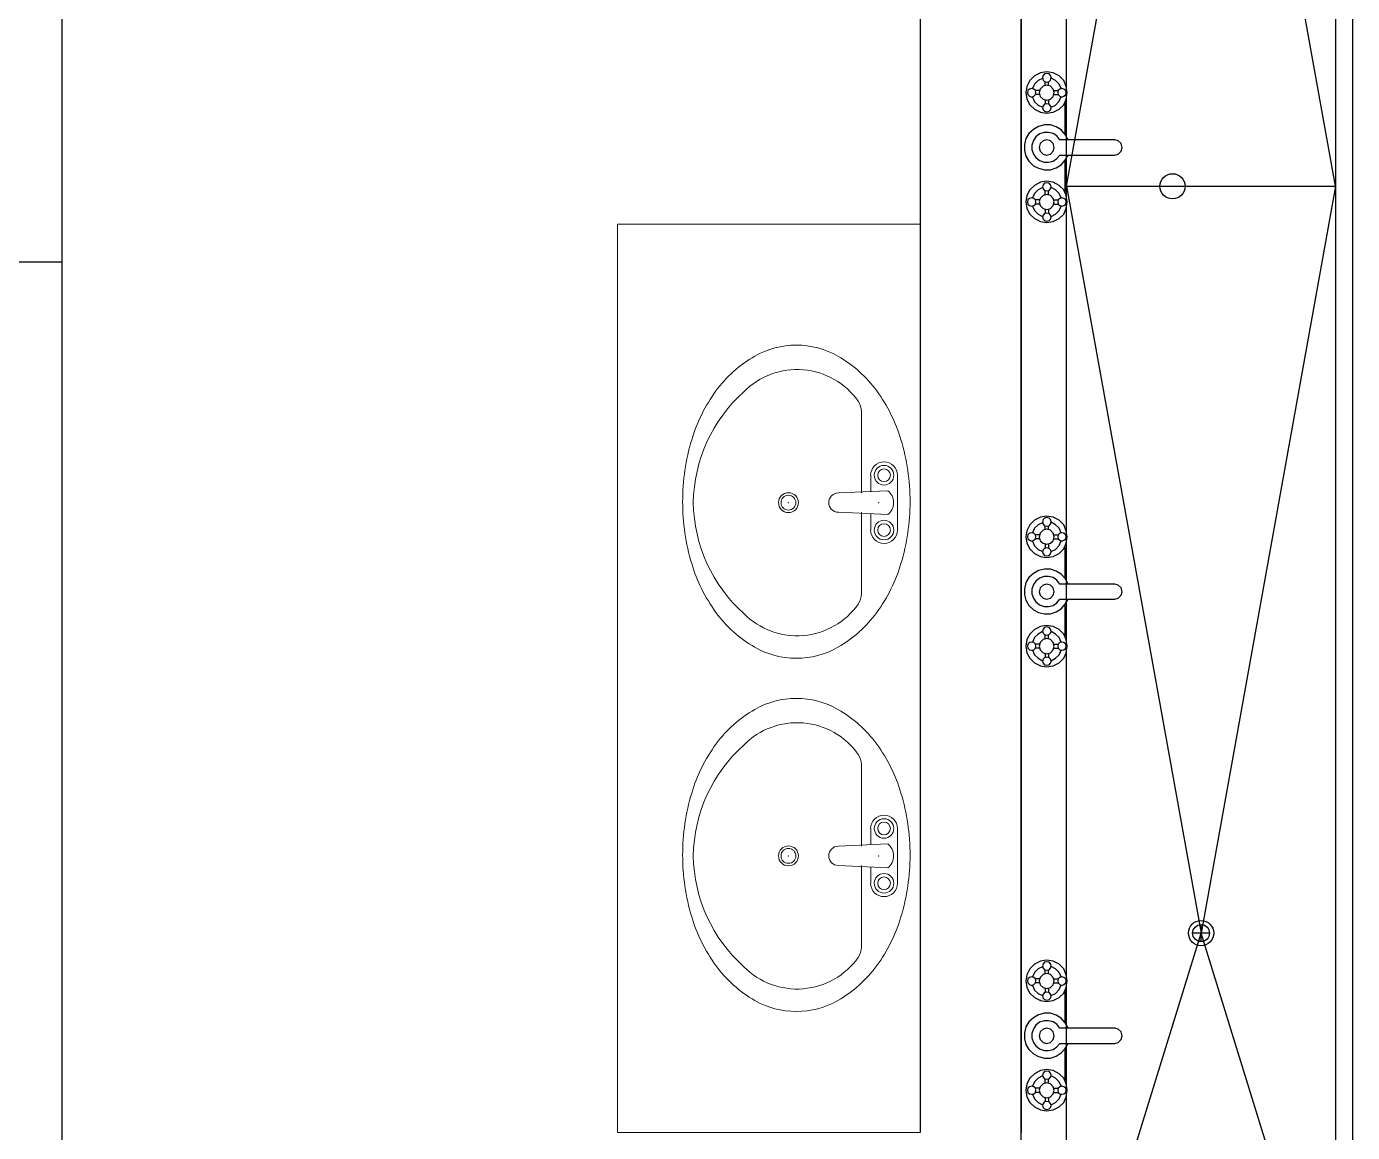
# Model space of a CAD drawing. Extents: x 2350667 to 3185789, y 309667 to 706270.
# Drawn here: x 2378374 to 2381001, y 479706 to 481897 of the extents above; entities that cross this region are included whole.
import ezdxf

# ---------------------------------------------------------------- set-up
doc = ezdxf.new("R2010")
doc.units = 0
doc.header["$LTSCALE"] = 1000
for name, color, linetype in [('0-底图', 7, 'Continuous'), ('WALL', 2, 'Continuous'), ('WINDOW', 4, 'Continuous'), ('洁具', 213, 'Continuous')]:
    doc.layers.add(name, color=color, linetype=linetype)
doc.layers.add('LVTRY', color=8, linetype='Continuous', lineweight=9)

# ---------------------------------------------------------------- blocks, each defined once
blk = doc.blocks.new('$lvtry$00000196')
at = {"color": 0}
for points in [[(219.4, -384.7, 0.106486), (288.5, -307.6, 0.130324), (310.3, -225.4, 0.130324), (288.5, -143.1, 0.106486), (219.4, -66, 0.084172), (122.7, -18.1, 0.073176), (0, 0, 0.073176), (-122.7, -18.1, 0.084172), (-219.4, -66, 0.106486), (-288.5, -143.1, 0.130324), (-310.3, -225.4, 0.130324), (-288.5, -307.6, 0.106486), (-219.4, -384.7, 0.084172), (-122.7, -432.7, 0.073176), (0, -450.7, 0.073176), (122.7, -432.7, 0.084172)], [(-21.8, -44.3), (-17.3, -142, 1), (21, -142), (25.6, -44.3, 0.493794)]]:
    blk.add_lwpolyline(points, format="xyb", close=True, dxfattribs=at)
for points in [[(-52.4, -25.1), (56.2, -25.1)], [(-52.4, -78), (-20.3, -78)], [(24, -78), (56.2, -78)]]:
    blk.add_lwpolyline(points, dxfattribs=at)
for points in [[(-217.8, -329.4, -0.467303), (-199.2, -102.7, -0.154885), (-179, -96.3), (-17.3, -96.3, -0.154885)], [(21, -96.3), (182.8, -96.3, -0.154885), (203, -102.7, -0.467303), (221.6, -329.4, -0.210278), (1.9, -429.5, -0.210278), (-217.8, -329.4, -0.467303)]]:
    blk.add_lwpolyline(points, format="xyb", dxfattribs=at)
for centre, radius in [((-52.4, -51.6), 19.4), ((-52.4, -51.6), 12.6), ((56.2, -51.6), 19.4), ((56.2, -51.6), 12.6), ((1.9, -241), 19.7), ((1.9, -241), 14.7)]:
    blk.add_circle(centre, radius, dxfattribs=at)
for centre, start, end in [((-52.4, -51.6), 90, 270), ((56.2, -51.6), 270, 90)]:
    blk.add_arc(centre, 26.5, start, end, dxfattribs=at)
for p in [(1.9, -62.4), (1.9, -241)]:
    blk.add_point(p, dxfattribs=at)
blk = doc.blocks.new('cghch')
blk.add_circle((2152394.1, 5023), 25)
at = {"layer": 'LVTRY'}
blk.add_lwpolyline([(2151894.1, 3148), (2151894.1, 4948), (2151294.1, 4948), (2151294.1, 3148)], close=True, dxfattribs=at)
at = {"layer": 'WALL'}
for p, q in [((2152094.1, 7398), (2152094.1, 3148)), ((2151894.1, 7298), (2151894.1, 3148)), ((2150194.1, 4872.5), (2149994.1, 4872.5)), ((2150194.1, 2648), (2150194.1, 4872.5))]:
    blk.add_line(p, q, dxfattribs=at)
at = {"layer": 'WINDOW'}
blk.add_line((2150194.1, 4872.5), (2150194.1, 5672.5), dxfattribs=at)
at = {"layer": '洁具', "color": 7}
for p, q in [((2152184.1, 2681.3), (2152184.1, 7200.1)), ((2152717.4, 7200.1), (2152717.4, 2681.3)), ((2152111.6, 5232.6), (2152105.6, 5220.6)), ((2152120.6, 5241.6), (2152111.6, 5232.6)), ((2152132.6, 5247.6), (2152120.6, 5241.6)), ((2152127.6, 5232.6), (2152120.6, 5225.6)), ((2152136.6, 5236.6), (2152127.6, 5232.6)), ((2152144.6, 5249.6), (2152132.6, 5247.6)), ((2152137.6, 5242.6), (2152136.6, 5238.6)), ((2152136.6, 5238.6), (2152137.6, 5233.6)), ((2152140.6, 5245.6), (2152137.6, 5242.6)), ((2152137.6, 5233.6), (2152140.6, 5230.6)), ((2152144.6, 5246.6), (2152140.6, 5245.6)), ((2152140.6, 5230.6), (2152144.6, 5229.6)), ((2152141.6, 5222.6), (2152141.6, 5230.6)), ((2152157.6, 5247.6), (2152144.6, 5249.6)), ((2152149.6, 5245.6), (2152144.6, 5246.6)), ((2152144.6, 5229.6), (2152149.6, 5230.6)), ((2152148.6, 5222.6), (2152148.6, 5230.6)), ((2152152.6, 5242.6), (2152149.6, 5245.6)), ((2152149.6, 5230.6), (2152152.6, 5233.6)), ((2152153.6, 5238.6), (2152152.6, 5242.6)), ((2152152.6, 5233.6), (2152153.6, 5238.6)), ((2152162.6, 5232.6), (2152153.6, 5237.6)), ((2152169.6, 5241.6), (2152157.6, 5247.6)), ((2152169.6, 5225.6), (2152162.6, 5232.6)), ((2152178.6, 5232.6), (2152169.6, 5241.6)), ((2152183.6, 5220.6), (2152178.6, 5232.6)), ((2152105.6, 5220.6), (2152103.6, 5208.7)), ((2152103.6, 5208.7), (2152105.6, 5195.7)), ((2152107.6, 5212.7), (2152106.6, 5208.7)), ((2152106.6, 5208.7), (2152107.6, 5204.7)), ((2152110.6, 5215.7), (2152107.6, 5212.7)), ((2152107.6, 5204.7), (2152110.6, 5201.7)), ((2152115.6, 5216.7), (2152110.6, 5215.7)), ((2152119.6, 5215.7), (2152115.6, 5216.7)), ((2152120.6, 5225.6), (2152116.6, 5216.7)), ((2152122.6, 5212.7), (2152119.6, 5215.7)), ((2152119.6, 5201.7), (2152122.6, 5204.7)), ((2152130.6, 5212.7), (2152122.6, 5212.7)), ((2152123.6, 5208.7), (2152122.6, 5212.7)), ((2152122.6, 5204.7), (2152123.6, 5208.7)), ((2152130.6, 5204.7), (2152122.6, 5204.7)), ((2152131.6, 5215.7), (2152129.6, 5208.7)), ((2152129.6, 5208.7), (2152131.6, 5200.7)), ((2152137.6, 5221.6), (2152131.6, 5215.7)), ((2152144.6, 5223.6), (2152137.6, 5221.6)), ((2152152.6, 5221.6), (2152144.6, 5223.6)), ((2152157.6, 5215.7), (2152152.6, 5221.6)), ((2152159.6, 5208.7), (2152157.6, 5215.7)), ((2152157.6, 5200.7), (2152159.6, 5208.7)), ((2152159.6, 5212.7), (2152167.6, 5212.7)), ((2152159.6, 5204.7), (2152167.6, 5204.7)), ((2152167.6, 5212.7), (2152166.6, 5208.7)), ((2152166.6, 5208.7), (2152167.6, 5204.7)), ((2152170.6, 5215.7), (2152167.6, 5212.7)), ((2152167.6, 5204.7), (2152170.6, 5201.7)), ((2152173.6, 5216.7), (2152169.6, 5225.6)), ((2152174.6, 5216.7), (2152170.6, 5215.7)), ((2152178.6, 5215.7), (2152174.6, 5216.7)), ((2152182.6, 5212.7), (2152178.6, 5215.7)), ((2152178.6, 5201.7), (2152182.6, 5204.7)), ((2152183.6, 5208.7), (2152182.6, 5212.7)), ((2152182.6, 5204.7), (2152183.6, 5208.7)), ((2152185.6, 5208.7), (2152183.6, 5220.6)), ((2152183.6, 5195.7), (2152185.6, 5208.7)), ((2152105.6, 5195.7), (2152111.6, 5184.7)), ((2152110.6, 5201.7), (2152115.6, 5199.7)), ((2152111.6, 5184.7), (2152120.6, 5175.7)), ((2152115.6, 5199.7), (2152119.6, 5201.7)), ((2152116.6, 5199.7), (2152120.6, 5190.7)), ((2152120.6, 5190.7), (2152127.6, 5183.7)), ((2152127.6, 5183.7), (2152136.6, 5179.7)), ((2152131.6, 5200.7), (2152137.6, 5195.7)), ((2152137.6, 5182.7), (2152136.6, 5178.7)), ((2152136.6, 5178.7), (2152137.6, 5174.7)), ((2152137.6, 5195.7), (2152144.6, 5193.7)), ((2152140.6, 5185.7), (2152137.6, 5182.7)), ((2152144.6, 5186.7), (2152140.6, 5185.7)), ((2152141.6, 5193.7), (2152141.6, 5185.7)), ((2152144.6, 5193.7), (2152152.6, 5195.7)), ((2152149.6, 5185.7), (2152144.6, 5186.7)), ((2152148.6, 5193.7), (2152148.6, 5185.7)), ((2152152.6, 5182.7), (2152149.6, 5185.7)), ((2152152.6, 5195.7), (2152157.6, 5200.7)), ((2152153.6, 5178.7), (2152152.6, 5182.7)), ((2152152.6, 5174.7), (2152153.6, 5178.7)), ((2152153.6, 5179.7), (2152162.6, 5183.7)), ((2152162.6, 5183.7), (2152169.6, 5191.7)), ((2152169.6, 5191.7), (2152173.6, 5200.7)), ((2152169.6, 5175.7), (2152178.6, 5184.7)), ((2152170.6, 5201.7), (2152174.6, 5199.7)), ((2152174.6, 5199.7), (2152178.6, 5201.7)), ((2152178.6, 5184.7), (2152183.6, 5195.7)), ((2152180.6, 5187.7), (2152180.6, 5127.8)), ((2152120.6, 5175.7), (2152132.6, 5169.7)), ((2152132.6, 5169.7), (2152144.6, 5167.7)), ((2152137.6, 5174.7), (2152140.6, 5171.7)), ((2152140.6, 5171.7), (2152144.6, 5170.7)), ((2152144.6, 5170.7), (2152149.6, 5171.7)), ((2152144.6, 5167.7), (2152157.6, 5169.7)), ((2152149.6, 5171.7), (2152152.6, 5174.7)), ((2152157.6, 5169.7), (2152169.6, 5175.7)), ((2152109.6, 5127.8), (2152103.6, 5117.8)), ((2152118.6, 5135.8), (2152109.6, 5127.8)), ((2152128.6, 5141.7), (2152118.6, 5135.8)), ((2152130.6, 5126.8), (2152123.6, 5120.8)), ((2152140.6, 5144.7), (2152128.6, 5141.7)), ((2152139.6, 5129.8), (2152130.6, 5126.8)), ((2152148.6, 5129.8), (2152139.6, 5129.8)), ((2152152.6, 5144.7), (2152140.6, 5144.7)), ((2152157.6, 5127.8), (2152148.6, 5129.8)), ((2152163.6, 5140.7), (2152152.6, 5144.7)), ((2152164.6, 5122.8), (2152157.6, 5127.8)), ((2152173.6, 5134.8), (2152163.6, 5140.7)), ((2152181.6, 5125.8), (2152173.6, 5134.8)), ((2152187.6, 5114.8), (2152181.6, 5125.8)), ((2152103.6, 5117.8), (2152100.6, 5105.8)), ((2152100.6, 5105.8), (2152100.6, 5093.8)), ((2152118.6, 5113.8), (2152115.6, 5104.8)), ((2152115.6, 5104.8), (2152115.6, 5095.8)), ((2152123.6, 5120.8), (2152118.6, 5113.8)), ((2152131.6, 5107.8), (2152129.6, 5099.8)), ((2152129.6, 5099.8), (2152131.6, 5092.8)), ((2152137.6, 5112.8), (2152131.6, 5107.8)), ((2152144.6, 5114.8), (2152137.6, 5112.8)), ((2152152.6, 5112.8), (2152144.6, 5114.8)), ((2152157.6, 5107.8), (2152152.6, 5112.8)), ((2152159.6, 5099.8), (2152157.6, 5107.8)), ((2152157.6, 5092.8), (2152159.6, 5099.8)), ((2152170.6, 5114.8), (2152164.6, 5122.8)), ((2152279.6, 5114.8), (2152170.6, 5114.8)), ((2152286.6, 5112.8), (2152279.6, 5114.8)), ((2152292.6, 5107.8), (2152286.6, 5112.8)), ((2152294.6, 5099.8), (2152292.6, 5107.8)), ((2152292.6, 5092.8), (2152294.6, 5099.8)), ((2152100.6, 5093.8), (2152103.6, 5082.8)), ((2152103.6, 5082.8), (2152109.6, 5072.8)), ((2152109.6, 5072.8), (2152118.6, 5063.8)), ((2152115.6, 5095.8), (2152118.6, 5086.8)), ((2152118.6, 5086.8), (2152123.6, 5079.8)), ((2152123.6, 5079.8), (2152130.6, 5073.8)), ((2152130.6, 5073.8), (2152139.6, 5070.8)), ((2152131.6, 5092.8), (2152137.6, 5086.8)), ((2152137.6, 5086.8), (2152144.6, 5084.8)), ((2152144.6, 5084.8), (2152152.6, 5086.8)), ((2152148.6, 5070.8), (2152157.6, 5072.8)), ((2152152.6, 5086.8), (2152157.6, 5092.8)), ((2152157.6, 5072.8), (2152164.6, 5077.8)), ((2152164.6, 5077.8), (2152170.6, 5084.8)), ((2152170.6, 5084.8), (2152279.6, 5084.8)), ((2152173.6, 5065.8), (2152181.6, 5074.8)), ((2152180.6, 5072.8), (2152180.6, 5012.9)), ((2152181.6, 5074.8), (2152187.6, 5084.8)), ((2152279.6, 5084.8), (2152286.6, 5086.8)), ((2152286.6, 5086.8), (2152292.6, 5092.8)), ((2152118.6, 5063.8), (2152128.6, 5058.8)), ((2152128.6, 5058.8), (2152140.6, 5055.8)), ((2152139.6, 5070.8), (2152148.6, 5070.8)), ((2152140.6, 5055.8), (2152152.6, 5055.8)), ((2152152.6, 5055.8), (2152163.6, 5059.8)), ((2152163.6, 5059.8), (2152173.6, 5065.8)), ((2152120.6, 5024.9), (2152111.6, 5015.9)), ((2152132.6, 5030.9), (2152120.6, 5024.9)), ((2152136.6, 5020.9), (2152127.6, 5015.9)), ((2152144.6, 5032.9), (2152132.6, 5030.9)), ((2152137.6, 5025.9), (2152136.6, 5021.9)), ((2152136.6, 5021.9), (2152137.6, 5017.9)), ((2152140.6, 5028.9), (2152137.6, 5025.9)), ((2152144.6, 5029.9), (2152140.6, 5028.9)), ((2152157.6, 5030.9), (2152144.6, 5032.9)), ((2152149.6, 5028.9), (2152144.6, 5029.9)), ((2152152.6, 5025.9), (2152149.6, 5028.9)), ((2152153.6, 5021.9), (2152152.6, 5025.9)), ((2152152.6, 5017.9), (2152153.6, 5021.9)), ((2152162.6, 5015.9), (2152153.6, 5020.9)), ((2152169.6, 5024.9), (2152157.6, 5030.9)), ((2152178.6, 5015.9), (2152169.6, 5024.9)), ((2152105.6, 5004.9), (2152103.6, 4991.9)), ((2152111.6, 5015.9), (2152105.6, 5004.9)), ((2152107.6, 4995.9), (2152106.6, 4991.9)), ((2152110.6, 4998.9), (2152107.6, 4995.9)), ((2152115.6, 4999.9), (2152110.6, 4998.9)), ((2152119.6, 4998.9), (2152115.6, 4999.9)), ((2152120.6, 5008.9), (2152116.6, 4999.9)), ((2152122.6, 4995.9), (2152119.6, 4998.9)), ((2152127.6, 5015.9), (2152120.6, 5008.9)), ((2152130.6, 4995.9), (2152122.6, 4995.9)), ((2152123.6, 4991.9), (2152122.6, 4995.9)), ((2152131.6, 4998.9), (2152129.6, 4991.9)), ((2152137.6, 5004.9), (2152131.6, 4998.9)), ((2152137.6, 5017.9), (2152140.6, 5014.9)), ((2152144.6, 5006.9), (2152137.6, 5004.9)), ((2152140.6, 5014.9), (2152144.6, 5013.9)), ((2152141.6, 5005.9), (2152141.6, 5013.9)), ((2152144.6, 5013.9), (2152149.6, 5014.9)), ((2152152.6, 5004.9), (2152144.6, 5006.9)), ((2152148.6, 5005.9), (2152148.6, 5013.9)), ((2152149.6, 5014.9), (2152152.6, 5017.9)), ((2152157.6, 4998.9), (2152152.6, 5004.9)), ((2152159.6, 4991.9), (2152157.6, 4998.9)), ((2152159.6, 4995.9), (2152167.6, 4995.9)), ((2152169.6, 5008.9), (2152162.6, 5015.9)), ((2152167.6, 4995.9), (2152166.6, 4991.9)), ((2152170.6, 4998.9), (2152167.6, 4995.9)), ((2152173.6, 4999.9), (2152169.6, 5008.9)), ((2152174.6, 4999.9), (2152170.6, 4998.9)), ((2152178.6, 4998.9), (2152174.6, 4999.9)), ((2152183.6, 5004.9), (2152178.6, 5015.9)), ((2152182.6, 4995.9), (2152178.6, 4998.9)), ((2152183.6, 4991.9), (2152182.6, 4995.9)), ((2152185.6, 4991.9), (2152183.6, 5004.9)), ((2152103.6, 4991.9), (2152105.6, 4978.9)), ((2152105.6, 4978.9), (2152111.6, 4968)), ((2152106.6, 4991.9), (2152107.6, 4987.9)), ((2152107.6, 4987.9), (2152110.6, 4984.9)), ((2152110.6, 4984.9), (2152115.6, 4983.9)), ((2152111.6, 4968), (2152120.6, 4959)), ((2152115.6, 4983.9), (2152119.6, 4984.9)), ((2152116.6, 4983.9), (2152120.6, 4974.9)), ((2152119.6, 4984.9), (2152122.6, 4987.9)), ((2152120.6, 4974.9), (2152127.6, 4968)), ((2152122.6, 4987.9), (2152123.6, 4991.9)), ((2152130.6, 4987.9), (2152122.6, 4987.9)), ((2152127.6, 4968), (2152136.6, 4963)), ((2152129.6, 4991.9), (2152131.6, 4984.9)), ((2152131.6, 4984.9), (2152137.6, 4978.9)), ((2152137.6, 4978.9), (2152144.6, 4976.9)), ((2152140.6, 4969), (2152137.6, 4966)), ((2152144.6, 4970), (2152140.6, 4969)), ((2152141.6, 4977.9), (2152141.6, 4970)), ((2152144.6, 4976.9), (2152152.6, 4978.9)), ((2152149.6, 4969), (2152144.6, 4970)), ((2152148.6, 4977.9), (2152148.6, 4970)), ((2152152.6, 4966), (2152149.6, 4969)), ((2152152.6, 4978.9), (2152157.6, 4984.9)), ((2152153.6, 4963), (2152162.6, 4968)), ((2152157.6, 4984.9), (2152159.6, 4991.9)), ((2152159.6, 4987.9), (2152167.6, 4987.9)), ((2152162.6, 4968), (2152169.6, 4974.9)), ((2152166.6, 4991.9), (2152167.6, 4987.9)), ((2152167.6, 4987.9), (2152170.6, 4984.9)), ((2152169.6, 4974.9), (2152173.6, 4983.9)), ((2152169.6, 4959), (2152178.6, 4968)), ((2152170.6, 4984.9), (2152174.6, 4983.9)), ((2152174.6, 4983.9), (2152178.6, 4984.9)), ((2152178.6, 4984.9), (2152182.6, 4987.9)), ((2152178.6, 4968), (2152183.6, 4978.9)), ((2152182.6, 4987.9), (2152183.6, 4991.9)), ((2152183.6, 4978.9), (2152185.6, 4991.9)), ((2152120.6, 4959), (2152132.6, 4953)), ((2152132.6, 4953), (2152144.6, 4951)), ((2152137.6, 4966), (2152136.6, 4962)), ((2152136.6, 4962), (2152137.6, 4958)), ((2152137.6, 4958), (2152140.6, 4955)), ((2152140.6, 4955), (2152144.6, 4954)), ((2152144.6, 4954), (2152149.6, 4955)), ((2152144.6, 4951), (2152157.6, 4953)), ((2152149.6, 4955), (2152152.6, 4958)), ((2152153.6, 4962), (2152152.6, 4966)), ((2152152.6, 4958), (2152153.6, 4962)), ((2152157.6, 4953), (2152169.6, 4959)), ((2152132.6, 4367.4), (2152120.6, 4361.4)), ((2152144.6, 4369.4), (2152132.6, 4367.4)), ((2152137.6, 4362.4), (2152136.6, 4358.4)), ((2152140.6, 4365.4), (2152137.6, 4362.4)), ((2152144.6, 4366.4), (2152140.6, 4365.4)), ((2152157.6, 4367.4), (2152144.6, 4369.4)), ((2152149.6, 4365.4), (2152144.6, 4366.4)), ((2152152.6, 4362.4), (2152149.6, 4365.4)), ((2152153.6, 4358.4), (2152152.6, 4362.4)), ((2152169.6, 4361.4), (2152157.6, 4367.4)), ((2152105.6, 4340.5), (2152103.6, 4328.5)), ((2152111.6, 4352.4), (2152105.6, 4340.5)), ((2152110.6, 4335.5), (2152107.6, 4332.5)), ((2152115.6, 4336.5), (2152110.6, 4335.5)), ((2152120.6, 4361.4), (2152111.6, 4352.4)), ((2152119.6, 4335.5), (2152115.6, 4336.5)), ((2152120.6, 4345.5), (2152116.6, 4336.5)), ((2152122.6, 4332.5), (2152119.6, 4335.5)), ((2152127.6, 4352.4), (2152120.6, 4345.5)), ((2152136.6, 4356.4), (2152127.6, 4352.4)), ((2152131.6, 4335.5), (2152129.6, 4328.5)), ((2152137.6, 4341.5), (2152131.6, 4335.5)), ((2152136.6, 4358.4), (2152137.6, 4353.4)), ((2152137.6, 4353.4), (2152140.6, 4350.4)), ((2152144.6, 4343.5), (2152137.6, 4341.5)), ((2152140.6, 4350.4), (2152144.6, 4349.4)), ((2152141.6, 4342.5), (2152141.6, 4350.4)), ((2152144.6, 4349.4), (2152149.6, 4350.4)), ((2152152.6, 4341.5), (2152144.6, 4343.5)), ((2152148.6, 4342.5), (2152148.6, 4350.4)), ((2152149.6, 4350.4), (2152152.6, 4353.4)), ((2152152.6, 4353.4), (2152153.6, 4358.4)), ((2152157.6, 4335.5), (2152152.6, 4341.5)), ((2152162.6, 4352.4), (2152153.6, 4357.4)), ((2152159.6, 4328.5), (2152157.6, 4335.5)), ((2152169.6, 4345.5), (2152162.6, 4352.4)), ((2152170.6, 4335.5), (2152167.6, 4332.5)), ((2152178.6, 4352.4), (2152169.6, 4361.4)), ((2152173.6, 4336.5), (2152169.6, 4345.5)), ((2152174.6, 4336.5), (2152170.6, 4335.5)), ((2152178.6, 4335.5), (2152174.6, 4336.5)), ((2152183.6, 4340.5), (2152178.6, 4352.4)), ((2152182.6, 4332.5), (2152178.6, 4335.5)), ((2152185.6, 4328.5), (2152183.6, 4340.5)), ((2152103.6, 4328.5), (2152105.6, 4315.5)), ((2152105.6, 4315.5), (2152111.6, 4304.5)), ((2152107.6, 4332.5), (2152106.6, 4328.5)), ((2152106.6, 4328.5), (2152107.6, 4324.5)), ((2152107.6, 4324.5), (2152110.6, 4321.5)), ((2152110.6, 4321.5), (2152115.6, 4319.5)), ((2152115.6, 4319.5), (2152119.6, 4321.5)), ((2152116.6, 4319.5), (2152120.6, 4310.5)), ((2152119.6, 4321.5), (2152122.6, 4324.5)), ((2152120.6, 4310.5), (2152127.6, 4303.5)), ((2152130.6, 4332.5), (2152122.6, 4332.5)), ((2152123.6, 4328.5), (2152122.6, 4332.5)), ((2152122.6, 4324.5), (2152123.6, 4328.5)), ((2152130.6, 4324.5), (2152122.6, 4324.5)), ((2152129.6, 4328.5), (2152131.6, 4320.5)), ((2152131.6, 4320.5), (2152137.6, 4315.5)), ((2152137.6, 4315.5), (2152144.6, 4313.5)), ((2152141.6, 4313.5), (2152141.6, 4305.5)), ((2152144.6, 4313.5), (2152152.6, 4315.5)), ((2152148.6, 4313.5), (2152148.6, 4305.5)), ((2152152.6, 4315.5), (2152157.6, 4320.5)), ((2152157.6, 4320.5), (2152159.6, 4328.5)), ((2152159.6, 4332.5), (2152167.6, 4332.5)), ((2152159.6, 4324.5), (2152167.6, 4324.5)), ((2152162.6, 4303.5), (2152169.6, 4311.5)), ((2152167.6, 4332.5), (2152166.6, 4328.5)), ((2152166.6, 4328.5), (2152167.6, 4324.5)), ((2152167.6, 4324.5), (2152170.6, 4321.5)), ((2152169.6, 4311.5), (2152173.6, 4320.5)), ((2152170.6, 4321.5), (2152174.6, 4319.5)), ((2152174.6, 4319.5), (2152178.6, 4321.5)), ((2152178.6, 4321.5), (2152182.6, 4324.5)), ((2152178.6, 4304.5), (2152183.6, 4315.5)), ((2152183.6, 4328.5), (2152182.6, 4332.5)), ((2152182.6, 4324.5), (2152183.6, 4328.5)), ((2152183.6, 4315.5), (2152185.6, 4328.5)), ((2152111.6, 4304.5), (2152120.6, 4295.5)), ((2152120.6, 4295.5), (2152132.6, 4289.5)), ((2152127.6, 4303.5), (2152136.6, 4299.5)), ((2152132.6, 4289.5), (2152144.6, 4287.5)), ((2152137.6, 4302.5), (2152136.6, 4298.5)), ((2152136.6, 4298.5), (2152137.6, 4294.5)), ((2152140.6, 4305.5), (2152137.6, 4302.5)), ((2152137.6, 4294.5), (2152140.6, 4291.5)), ((2152144.6, 4306.5), (2152140.6, 4305.5)), ((2152140.6, 4291.5), (2152144.6, 4290.5)), ((2152149.6, 4305.5), (2152144.6, 4306.5)), ((2152144.6, 4290.5), (2152149.6, 4291.5)), ((2152144.6, 4287.5), (2152157.6, 4289.5)), ((2152152.6, 4302.5), (2152149.6, 4305.5)), ((2152149.6, 4291.5), (2152152.6, 4294.5)), ((2152153.6, 4298.5), (2152152.6, 4302.5)), ((2152152.6, 4294.5), (2152153.6, 4298.5)), ((2152153.6, 4299.5), (2152162.6, 4303.5)), ((2152157.6, 4289.5), (2152169.6, 4295.5)), ((2152169.6, 4295.5), (2152178.6, 4304.5)), ((2152180.6, 4307.5), (2152180.6, 4247.6)), ((2152128.6, 4261.6), (2152118.6, 4255.6)), ((2152140.6, 4264.6), (2152128.6, 4261.6)), ((2152152.6, 4264.6), (2152140.6, 4264.6)), ((2152163.6, 4260.6), (2152152.6, 4264.6)), ((2152173.6, 4254.6), (2152163.6, 4260.6)), ((2152103.6, 4237.6), (2152100.6, 4225.6)), ((2152109.6, 4247.6), (2152103.6, 4237.6)), ((2152118.6, 4255.6), (2152109.6, 4247.6)), ((2152118.6, 4233.6), (2152115.6, 4224.6)), ((2152123.6, 4240.6), (2152118.6, 4233.6)), ((2152130.6, 4246.6), (2152123.6, 4240.6)), ((2152139.6, 4249.6), (2152130.6, 4246.6)), ((2152137.6, 4232.6), (2152131.6, 4227.6)), ((2152144.6, 4234.6), (2152137.6, 4232.6)), ((2152148.6, 4249.6), (2152139.6, 4249.6)), ((2152152.6, 4232.6), (2152144.6, 4234.6)), ((2152157.6, 4247.6), (2152148.6, 4249.6)), ((2152157.6, 4227.6), (2152152.6, 4232.6)), ((2152164.6, 4242.6), (2152157.6, 4247.6)), ((2152170.6, 4234.6), (2152164.6, 4242.6)), ((2152279.6, 4234.6), (2152170.6, 4234.6)), ((2152181.6, 4245.6), (2152173.6, 4254.6)), ((2152187.6, 4234.6), (2152181.6, 4245.6)), ((2152286.6, 4232.6), (2152279.6, 4234.6)), ((2152292.6, 4227.6), (2152286.6, 4232.6)), ((2152100.6, 4225.6), (2152100.6, 4213.6)), ((2152100.6, 4213.6), (2152103.6, 4202.6)), ((2152115.6, 4224.6), (2152115.6, 4215.6)), ((2152115.6, 4215.6), (2152118.6, 4206.6)), ((2152118.6, 4206.6), (2152123.6, 4199.6)), ((2152131.6, 4227.6), (2152129.6, 4219.6)), ((2152129.6, 4219.6), (2152131.6, 4212.6)), ((2152131.6, 4212.6), (2152137.6, 4206.6)), ((2152137.6, 4206.6), (2152144.6, 4204.6)), ((2152144.6, 4204.6), (2152152.6, 4206.6)), ((2152152.6, 4206.6), (2152157.6, 4212.6)), ((2152159.6, 4219.6), (2152157.6, 4227.6)), ((2152157.6, 4212.6), (2152159.6, 4219.6)), ((2152164.6, 4197.6), (2152170.6, 4204.6)), ((2152170.6, 4204.6), (2152279.6, 4204.6)), ((2152181.6, 4194.6), (2152187.6, 4204.6)), ((2152279.6, 4204.6), (2152286.6, 4206.6)), ((2152286.6, 4206.6), (2152292.6, 4212.6)), ((2152294.6, 4219.6), (2152292.6, 4227.6)), ((2152292.6, 4212.6), (2152294.6, 4219.6)), ((2152103.6, 4202.6), (2152109.6, 4192.6)), ((2152109.6, 4192.6), (2152118.6, 4183.6)), ((2152118.6, 4183.6), (2152128.6, 4178.7)), ((2152123.6, 4199.6), (2152130.6, 4193.6)), ((2152128.6, 4178.7), (2152140.6, 4175.7)), ((2152130.6, 4193.6), (2152139.6, 4190.6)), ((2152139.6, 4190.6), (2152148.6, 4190.6)), ((2152148.6, 4190.6), (2152157.6, 4192.6)), ((2152152.6, 4175.7), (2152163.6, 4179.7)), ((2152157.6, 4192.6), (2152164.6, 4197.6)), ((2152163.6, 4179.7), (2152173.6, 4185.6)), ((2152173.6, 4185.6), (2152181.6, 4194.6)), ((2152180.6, 4192.6), (2152180.6, 4132.7)), ((2152144.6, 4152.7), (2152132.6, 4150.7)), ((2152140.6, 4175.7), (2152152.6, 4175.7)), ((2152157.6, 4150.7), (2152144.6, 4152.7)), ((2152111.6, 4135.7), (2152105.6, 4124.7)), ((2152120.6, 4144.7), (2152111.6, 4135.7)), ((2152120.6, 4128.7), (2152116.6, 4119.7)), ((2152132.6, 4150.7), (2152120.6, 4144.7)), ((2152127.6, 4135.7), (2152120.6, 4128.7)), ((2152136.6, 4140.7), (2152127.6, 4135.7)), ((2152137.6, 4145.7), (2152136.6, 4141.7)), ((2152136.6, 4141.7), (2152137.6, 4137.7)), ((2152140.6, 4148.7), (2152137.6, 4145.7)), ((2152137.6, 4137.7), (2152140.6, 4134.7)), ((2152144.6, 4126.7), (2152137.6, 4124.7)), ((2152144.6, 4149.7), (2152140.6, 4148.7)), ((2152140.6, 4134.7), (2152144.6, 4133.7)), ((2152141.6, 4125.7), (2152141.6, 4133.7)), ((2152149.6, 4148.7), (2152144.6, 4149.7)), ((2152144.6, 4133.7), (2152149.6, 4134.7)), ((2152152.6, 4124.7), (2152144.6, 4126.7)), ((2152148.6, 4125.7), (2152148.6, 4133.7)), ((2152152.6, 4145.7), (2152149.6, 4148.7)), ((2152149.6, 4134.7), (2152152.6, 4137.7)), ((2152153.6, 4141.7), (2152152.6, 4145.7)), ((2152152.6, 4137.7), (2152153.6, 4141.7)), ((2152162.6, 4135.7), (2152153.6, 4140.7)), ((2152169.6, 4144.7), (2152157.6, 4150.7)), ((2152169.6, 4128.7), (2152162.6, 4135.7)), ((2152178.6, 4135.7), (2152169.6, 4144.7)), ((2152173.6, 4119.7), (2152169.6, 4128.7)), ((2152183.6, 4124.7), (2152178.6, 4135.7)), ((2152105.6, 4124.7), (2152103.6, 4111.7)), ((2152103.6, 4111.7), (2152105.6, 4098.7)), ((2152107.6, 4115.7), (2152106.6, 4111.7)), ((2152106.6, 4111.7), (2152107.6, 4107.7)), ((2152110.6, 4118.7), (2152107.6, 4115.7)), ((2152107.6, 4107.7), (2152110.6, 4104.7)), ((2152115.6, 4119.7), (2152110.6, 4118.7)), ((2152110.6, 4104.7), (2152115.6, 4103.7)), ((2152119.6, 4118.7), (2152115.6, 4119.7)), ((2152115.6, 4103.7), (2152119.6, 4104.7)), ((2152116.6, 4103.7), (2152120.6, 4094.8)), ((2152122.6, 4115.7), (2152119.6, 4118.7)), ((2152119.6, 4104.7), (2152122.6, 4107.7)), ((2152130.6, 4115.7), (2152122.6, 4115.7)), ((2152123.6, 4111.7), (2152122.6, 4115.7)), ((2152122.6, 4107.7), (2152123.6, 4111.7)), ((2152130.6, 4107.7), (2152122.6, 4107.7)), ((2152131.6, 4118.7), (2152129.6, 4111.7)), ((2152129.6, 4111.7), (2152131.6, 4104.7)), ((2152137.6, 4124.7), (2152131.6, 4118.7)), ((2152131.6, 4104.7), (2152137.6, 4098.7)), ((2152157.6, 4118.7), (2152152.6, 4124.7)), ((2152152.6, 4098.7), (2152157.6, 4104.7)), ((2152159.6, 4111.7), (2152157.6, 4118.7)), ((2152157.6, 4104.7), (2152159.6, 4111.7)), ((2152159.6, 4115.7), (2152167.6, 4115.7)), ((2152159.6, 4107.7), (2152167.6, 4107.7)), ((2152167.6, 4115.7), (2152166.6, 4111.7)), ((2152166.6, 4111.7), (2152167.6, 4107.7)), ((2152170.6, 4118.7), (2152167.6, 4115.7)), ((2152167.6, 4107.7), (2152170.6, 4104.7)), ((2152169.6, 4094.8), (2152173.6, 4103.7)), ((2152174.6, 4119.7), (2152170.6, 4118.7)), ((2152170.6, 4104.7), (2152174.6, 4103.7)), ((2152178.6, 4118.7), (2152174.6, 4119.7)), ((2152174.6, 4103.7), (2152178.6, 4104.7)), ((2152182.6, 4115.7), (2152178.6, 4118.7)), ((2152178.6, 4104.7), (2152182.6, 4107.7)), ((2152183.6, 4111.7), (2152182.6, 4115.7)), ((2152182.6, 4107.7), (2152183.6, 4111.7)), ((2152185.6, 4111.7), (2152183.6, 4124.7)), ((2152183.6, 4098.7), (2152185.6, 4111.7)), ((2152105.6, 4098.7), (2152111.6, 4087.8)), ((2152111.6, 4087.8), (2152120.6, 4078.8)), ((2152120.6, 4094.8), (2152127.6, 4087.8)), ((2152120.6, 4078.8), (2152132.6, 4072.8)), ((2152127.6, 4087.8), (2152136.6, 4082.8)), ((2152132.6, 4072.8), (2152144.6, 4070.8)), ((2152137.6, 4085.8), (2152136.6, 4081.8)), ((2152136.6, 4081.8), (2152137.6, 4077.8)), ((2152137.6, 4098.7), (2152144.6, 4096.8)), ((2152140.6, 4088.8), (2152137.6, 4085.8)), ((2152137.6, 4077.8), (2152140.6, 4074.8)), ((2152144.6, 4089.8), (2152140.6, 4088.8)), ((2152140.6, 4074.8), (2152144.6, 4073.8)), ((2152141.6, 4097.8), (2152141.6, 4089.8)), ((2152144.6, 4096.8), (2152152.6, 4098.7)), ((2152149.6, 4088.8), (2152144.6, 4089.8)), ((2152144.6, 4073.8), (2152149.6, 4074.8)), ((2152144.6, 4070.8), (2152157.6, 4072.8)), ((2152148.6, 4097.8), (2152148.6, 4089.8)), ((2152152.6, 4085.8), (2152149.6, 4088.8)), ((2152149.6, 4074.8), (2152152.6, 4077.8)), ((2152153.6, 4081.8), (2152152.6, 4085.8)), ((2152152.6, 4077.8), (2152153.6, 4081.8)), ((2152153.6, 4082.8), (2152162.6, 4087.8)), ((2152157.6, 4072.8), (2152169.6, 4078.8)), ((2152162.6, 4087.8), (2152169.6, 4094.8)), ((2152169.6, 4078.8), (2152178.6, 4087.8)), ((2152178.6, 4087.8), (2152183.6, 4098.7)), ((2152184.1, 2681.3), (2152450.7, 3543.1)), ((2152467.4, 3543.1), (2152434.1, 3543.1)), ((2152717.4, 2681.3), (2152450.7, 3543.1)), ((2152111.6, 3472.3), (2152105.6, 3460.3)), ((2152120.6, 3481.2), (2152111.6, 3472.3)), ((2152132.6, 3487.2), (2152120.6, 3481.2)), ((2152127.6, 3472.3), (2152120.6, 3465.3)), ((2152136.6, 3476.2), (2152127.6, 3472.3)), ((2152144.6, 3489.2), (2152132.6, 3487.2)), ((2152137.6, 3482.2), (2152136.6, 3478.2)), ((2152136.6, 3478.2), (2152137.6, 3473.3)), ((2152140.6, 3485.2), (2152137.6, 3482.2)), ((2152137.6, 3473.3), (2152140.6, 3470.3)), ((2152144.6, 3486.2), (2152140.6, 3485.2)), ((2152140.6, 3470.3), (2152144.6, 3469.3)), ((2152141.6, 3462.3), (2152141.6, 3470.3)), ((2152157.6, 3487.2), (2152144.6, 3489.2)), ((2152149.6, 3485.2), (2152144.6, 3486.2)), ((2152144.6, 3469.3), (2152149.6, 3470.3)), ((2152148.6, 3462.3), (2152148.6, 3470.3)), ((2152152.6, 3482.2), (2152149.6, 3485.2)), ((2152149.6, 3470.3), (2152152.6, 3473.3)), ((2152153.6, 3478.2), (2152152.6, 3482.2)), ((2152152.6, 3473.3), (2152153.6, 3478.2)), ((2152162.6, 3472.3), (2152153.6, 3477.2)), ((2152169.6, 3481.2), (2152157.6, 3487.2)), ((2152169.6, 3465.3), (2152162.6, 3472.3)), ((2152178.6, 3472.3), (2152169.6, 3481.2)), ((2152183.6, 3460.3), (2152178.6, 3472.3)), ((2152105.6, 3460.3), (2152103.6, 3448.3)), ((2152103.6, 3448.3), (2152105.6, 3435.3)), ((2152107.6, 3452.3), (2152106.6, 3448.3)), ((2152106.6, 3448.3), (2152107.6, 3444.3)), ((2152110.6, 3455.3), (2152107.6, 3452.3)), ((2152107.6, 3444.3), (2152110.6, 3441.3)), ((2152115.6, 3456.3), (2152110.6, 3455.3)), ((2152119.6, 3455.3), (2152115.6, 3456.3)), ((2152120.6, 3465.3), (2152116.6, 3456.3)), ((2152122.6, 3452.3), (2152119.6, 3455.3)), ((2152119.6, 3441.3), (2152122.6, 3444.3)), ((2152130.6, 3452.3), (2152122.6, 3452.3)), ((2152123.6, 3448.3), (2152122.6, 3452.3)), ((2152122.6, 3444.3), (2152123.6, 3448.3)), ((2152130.6, 3444.3), (2152122.6, 3444.3)), ((2152131.6, 3455.3), (2152129.6, 3448.3)), ((2152129.6, 3448.3), (2152131.6, 3440.3)), ((2152137.6, 3461.3), (2152131.6, 3455.3)), ((2152144.6, 3463.3), (2152137.6, 3461.3)), ((2152152.6, 3461.3), (2152144.6, 3463.3)), ((2152157.6, 3455.3), (2152152.6, 3461.3)), ((2152159.6, 3448.3), (2152157.6, 3455.3)), ((2152157.6, 3440.3), (2152159.6, 3448.3)), ((2152159.6, 3452.3), (2152167.6, 3452.3)), ((2152159.6, 3444.3), (2152167.6, 3444.3)), ((2152167.6, 3452.3), (2152166.6, 3448.3)), ((2152166.6, 3448.3), (2152167.6, 3444.3)), ((2152170.6, 3455.3), (2152167.6, 3452.3)), ((2152167.6, 3444.3), (2152170.6, 3441.3)), ((2152173.6, 3456.3), (2152169.6, 3465.3)), ((2152174.6, 3456.3), (2152170.6, 3455.3)), ((2152178.6, 3455.3), (2152174.6, 3456.3)), ((2152182.6, 3452.3), (2152178.6, 3455.3)), ((2152178.6, 3441.3), (2152182.6, 3444.3)), ((2152183.6, 3448.3), (2152182.6, 3452.3)), ((2152182.6, 3444.3), (2152183.6, 3448.3)), ((2152185.6, 3448.3), (2152183.6, 3460.3)), ((2152183.6, 3435.3), (2152185.6, 3448.3)), ((2152105.6, 3435.3), (2152111.6, 3424.3)), ((2152110.6, 3441.3), (2152115.6, 3439.3)), ((2152111.6, 3424.3), (2152120.6, 3415.3)), ((2152115.6, 3439.3), (2152119.6, 3441.3)), ((2152116.6, 3439.3), (2152120.6, 3430.3)), ((2152120.6, 3430.3), (2152127.6, 3423.3)), ((2152127.6, 3423.3), (2152136.6, 3419.3)), ((2152131.6, 3440.3), (2152137.6, 3435.3)), ((2152137.6, 3422.3), (2152136.6, 3418.3)), ((2152136.6, 3418.3), (2152137.6, 3414.3)), ((2152137.6, 3435.3), (2152144.6, 3433.3)), ((2152140.6, 3425.3), (2152137.6, 3422.3)), ((2152144.6, 3426.3), (2152140.6, 3425.3)), ((2152141.6, 3433.3), (2152141.6, 3425.3)), ((2152144.6, 3433.3), (2152152.6, 3435.3)), ((2152149.6, 3425.3), (2152144.6, 3426.3)), ((2152148.6, 3433.3), (2152148.6, 3425.3)), ((2152152.6, 3422.3), (2152149.6, 3425.3)), ((2152152.6, 3435.3), (2152157.6, 3440.3)), ((2152153.6, 3418.3), (2152152.6, 3422.3)), ((2152152.6, 3414.3), (2152153.6, 3418.3)), ((2152153.6, 3419.3), (2152162.6, 3423.3)), ((2152162.6, 3423.3), (2152169.6, 3431.3)), ((2152169.6, 3431.3), (2152173.6, 3440.3)), ((2152169.6, 3415.3), (2152178.6, 3424.3)), ((2152170.6, 3441.3), (2152174.6, 3439.3)), ((2152174.6, 3439.3), (2152178.6, 3441.3)), ((2152178.6, 3424.3), (2152183.6, 3435.3)), ((2152180.6, 3427.3), (2152180.6, 3367.4)), ((2152120.6, 3415.3), (2152132.6, 3409.3)), ((2152132.6, 3409.3), (2152144.6, 3407.3)), ((2152137.6, 3414.3), (2152140.6, 3411.3)), ((2152140.6, 3411.3), (2152144.6, 3410.3)), ((2152144.6, 3410.3), (2152149.6, 3411.3)), ((2152144.6, 3407.3), (2152157.6, 3409.3)), ((2152149.6, 3411.3), (2152152.6, 3414.3)), ((2152157.6, 3409.3), (2152169.6, 3415.3)), ((2152109.6, 3367.4), (2152103.6, 3357.4)), ((2152118.6, 3375.4), (2152109.6, 3367.4)), ((2152128.6, 3381.4), (2152118.6, 3375.4)), ((2152130.6, 3366.4), (2152123.6, 3360.4)), ((2152140.6, 3384.4), (2152128.6, 3381.4)), ((2152139.6, 3369.4), (2152130.6, 3366.4)), ((2152148.6, 3369.4), (2152139.6, 3369.4)), ((2152152.6, 3384.4), (2152140.6, 3384.4)), ((2152157.6, 3367.4), (2152148.6, 3369.4)), ((2152163.6, 3380.4), (2152152.6, 3384.4)), ((2152164.6, 3362.4), (2152157.6, 3367.4)), ((2152173.6, 3374.4), (2152163.6, 3380.4)), ((2152181.6, 3365.4), (2152173.6, 3374.4)), ((2152187.6, 3354.4), (2152181.6, 3365.4)), ((2152103.6, 3357.4), (2152100.6, 3345.4)), ((2152100.6, 3345.4), (2152100.6, 3333.4)), ((2152118.6, 3353.4), (2152115.6, 3344.4)), ((2152115.6, 3344.4), (2152115.6, 3335.4)), ((2152123.6, 3360.4), (2152118.6, 3353.4)), ((2152131.6, 3347.4), (2152129.6, 3339.4)), ((2152129.6, 3339.4), (2152131.6, 3332.4)), ((2152137.6, 3352.4), (2152131.6, 3347.4)), ((2152144.6, 3354.4), (2152137.6, 3352.4)), ((2152152.6, 3352.4), (2152144.6, 3354.4)), ((2152157.6, 3347.4), (2152152.6, 3352.4)), ((2152159.6, 3339.4), (2152157.6, 3347.4)), ((2152157.6, 3332.4), (2152159.6, 3339.4)), ((2152170.6, 3354.4), (2152164.6, 3362.4)), ((2152279.6, 3354.4), (2152170.6, 3354.4)), ((2152286.6, 3352.4), (2152279.6, 3354.4)), ((2152292.6, 3347.4), (2152286.6, 3352.4)), ((2152294.6, 3339.4), (2152292.6, 3347.4)), ((2152292.6, 3332.4), (2152294.6, 3339.4)), ((2152100.6, 3333.4), (2152103.6, 3322.4)), ((2152103.6, 3322.4), (2152109.6, 3312.4)), ((2152109.6, 3312.4), (2152118.6, 3303.5)), ((2152115.6, 3335.4), (2152118.6, 3326.4)), ((2152118.6, 3326.4), (2152123.6, 3319.4)), ((2152123.6, 3319.4), (2152130.6, 3313.4)), ((2152130.6, 3313.4), (2152139.6, 3310.4)), ((2152131.6, 3332.4), (2152137.6, 3326.4)), ((2152137.6, 3326.4), (2152144.6, 3324.4)), ((2152144.6, 3324.4), (2152152.6, 3326.4)), ((2152148.6, 3310.4), (2152157.6, 3312.4)), ((2152152.6, 3326.4), (2152157.6, 3332.4)), ((2152157.6, 3312.4), (2152164.6, 3317.4)), ((2152164.6, 3317.4), (2152170.6, 3324.4)), ((2152170.6, 3324.4), (2152279.6, 3324.4)), ((2152173.6, 3305.5), (2152181.6, 3314.4)), ((2152180.6, 3312.4), (2152180.6, 3252.5)), ((2152181.6, 3314.4), (2152187.6, 3324.4)), ((2152279.6, 3324.4), (2152286.6, 3326.4)), ((2152286.6, 3326.4), (2152292.6, 3332.4)), ((2152118.6, 3303.5), (2152128.6, 3298.5)), ((2152128.6, 3298.5), (2152140.6, 3295.5)), ((2152139.6, 3310.4), (2152148.6, 3310.4)), ((2152140.6, 3295.5), (2152152.6, 3295.5)), ((2152152.6, 3295.5), (2152163.6, 3299.5)), ((2152163.6, 3299.5), (2152173.6, 3305.5)), ((2152120.6, 3264.5), (2152111.6, 3255.5)), ((2152132.6, 3270.5), (2152120.6, 3264.5)), ((2152136.6, 3260.5), (2152127.6, 3255.5)), ((2152144.6, 3272.5), (2152132.6, 3270.5)), ((2152137.6, 3265.5), (2152136.6, 3261.5)), ((2152136.6, 3261.5), (2152137.6, 3257.5)), ((2152140.6, 3268.5), (2152137.6, 3265.5)), ((2152144.6, 3269.5), (2152140.6, 3268.5)), ((2152157.6, 3270.5), (2152144.6, 3272.5)), ((2152149.6, 3268.5), (2152144.6, 3269.5)), ((2152152.6, 3265.5), (2152149.6, 3268.5)), ((2152153.6, 3261.5), (2152152.6, 3265.5)), ((2152152.6, 3257.5), (2152153.6, 3261.5)), ((2152162.6, 3255.5), (2152153.6, 3260.5)), ((2152169.6, 3264.5), (2152157.6, 3270.5)), ((2152178.6, 3255.5), (2152169.6, 3264.5)), ((2152105.6, 3244.5), (2152103.6, 3231.5)), ((2152111.6, 3255.5), (2152105.6, 3244.5)), ((2152107.6, 3235.5), (2152106.6, 3231.5)), ((2152110.6, 3238.5), (2152107.6, 3235.5)), ((2152115.6, 3239.5), (2152110.6, 3238.5)), ((2152119.6, 3238.5), (2152115.6, 3239.5)), ((2152120.6, 3248.5), (2152116.6, 3239.5)), ((2152122.6, 3235.5), (2152119.6, 3238.5)), ((2152127.6, 3255.5), (2152120.6, 3248.5)), ((2152130.6, 3235.5), (2152122.6, 3235.5)), ((2152123.6, 3231.5), (2152122.6, 3235.5)), ((2152131.6, 3238.5), (2152129.6, 3231.5)), ((2152137.6, 3244.5), (2152131.6, 3238.5)), ((2152137.6, 3257.5), (2152140.6, 3254.5)), ((2152144.6, 3246.5), (2152137.6, 3244.5)), ((2152140.6, 3254.5), (2152144.6, 3253.5)), ((2152141.6, 3245.5), (2152141.6, 3253.5)), ((2152144.6, 3253.5), (2152149.6, 3254.5)), ((2152152.6, 3244.5), (2152144.6, 3246.5)), ((2152148.6, 3245.5), (2152148.6, 3253.5)), ((2152149.6, 3254.5), (2152152.6, 3257.5)), ((2152157.6, 3238.5), (2152152.6, 3244.5)), ((2152159.6, 3231.5), (2152157.6, 3238.5)), ((2152159.6, 3235.5), (2152167.6, 3235.5)), ((2152169.6, 3248.5), (2152162.6, 3255.5)), ((2152167.6, 3235.5), (2152166.6, 3231.5)), ((2152170.6, 3238.5), (2152167.6, 3235.5)), ((2152173.6, 3239.5), (2152169.6, 3248.5)), ((2152174.6, 3239.5), (2152170.6, 3238.5)), ((2152178.6, 3238.5), (2152174.6, 3239.5)), ((2152183.6, 3244.5), (2152178.6, 3255.5)), ((2152182.6, 3235.5), (2152178.6, 3238.5)), ((2152183.6, 3231.5), (2152182.6, 3235.5)), ((2152185.6, 3231.5), (2152183.6, 3244.5)), ((2152103.6, 3231.5), (2152105.6, 3218.6)), ((2152105.6, 3218.6), (2152111.6, 3207.6)), ((2152106.6, 3231.5), (2152107.6, 3227.5)), ((2152107.6, 3227.5), (2152110.6, 3224.6)), ((2152110.6, 3224.6), (2152115.6, 3223.6)), ((2152111.6, 3207.6), (2152120.6, 3198.6)), ((2152115.6, 3223.6), (2152119.6, 3224.6)), ((2152116.6, 3223.6), (2152120.6, 3214.6)), ((2152119.6, 3224.6), (2152122.6, 3227.5)), ((2152120.6, 3214.6), (2152127.6, 3207.6)), ((2152122.6, 3227.5), (2152123.6, 3231.5)), ((2152130.6, 3227.5), (2152122.6, 3227.5)), ((2152127.6, 3207.6), (2152136.6, 3202.6)), ((2152129.6, 3231.5), (2152131.6, 3224.6)), ((2152131.6, 3224.6), (2152137.6, 3218.6)), ((2152137.6, 3218.6), (2152144.6, 3216.6)), ((2152140.6, 3208.6), (2152137.6, 3205.6)), ((2152144.6, 3209.6), (2152140.6, 3208.6)), ((2152141.6, 3217.6), (2152141.6, 3209.6)), ((2152144.6, 3216.6), (2152152.6, 3218.6)), ((2152149.6, 3208.6), (2152144.6, 3209.6)), ((2152148.6, 3217.6), (2152148.6, 3209.6)), ((2152152.6, 3205.6), (2152149.6, 3208.6)), ((2152152.6, 3218.6), (2152157.6, 3224.6)), ((2152153.6, 3202.6), (2152162.6, 3207.6)), ((2152157.6, 3224.6), (2152159.6, 3231.5)), ((2152159.6, 3227.5), (2152167.6, 3227.5)), ((2152162.6, 3207.6), (2152169.6, 3214.6)), ((2152166.6, 3231.5), (2152167.6, 3227.5)), ((2152167.6, 3227.5), (2152170.6, 3224.6)), ((2152169.6, 3214.6), (2152173.6, 3223.6)), ((2152169.6, 3198.6), (2152178.6, 3207.6)), ((2152170.6, 3224.6), (2152174.6, 3223.6)), ((2152174.6, 3223.6), (2152178.6, 3224.6)), ((2152178.6, 3224.6), (2152182.6, 3227.5)), ((2152178.6, 3207.6), (2152183.6, 3218.6)), ((2152182.6, 3227.5), (2152183.6, 3231.5)), ((2152183.6, 3218.6), (2152185.6, 3231.5)), ((2152120.6, 3198.6), (2152132.6, 3192.6)), ((2152132.6, 3192.6), (2152144.6, 3190.6)), ((2152137.6, 3205.6), (2152136.6, 3201.6)), ((2152136.6, 3201.6), (2152137.6, 3197.6)), ((2152137.6, 3197.6), (2152140.6, 3194.6)), ((2152140.6, 3194.6), (2152144.6, 3193.6)), ((2152144.6, 3193.6), (2152149.6, 3194.6)), ((2152144.6, 3190.6), (2152157.6, 3192.6)), ((2152149.6, 3194.6), (2152152.6, 3197.6)), ((2152153.6, 3201.6), (2152152.6, 3205.6)), ((2152152.6, 3197.6), (2152153.6, 3201.6)), ((2152157.6, 3192.6), (2152169.6, 3198.6))]:
    blk.add_line(p, q, dxfattribs=at)
for points in [[(2152750.8, 7398), (2152750.8, 2648), (2152094.1, 2648), (2152094.1, 7398)], [(2152717.4, 7364.6), (2152717.4, 2681.3), (2152184.1, 2681.3), (2152184.1, 7364.6)]]:
    blk.add_lwpolyline(points, close=True, dxfattribs=at)
for points in [[(2152184.1, 5023), (2152450.7, 6502.9)], [(2152717.4, 5023), (2152717.4, 5023), (2152450.7, 6502.9)], [(2152184.1, 5023), (2152450.7, 3543.1)], [(2152184.1, 5023), (2152717.4, 5023)], [(2152717.4, 5023), (2152717.4, 5023), (2152450.7, 3543.1)], [(2152450.7, 3526.4), (2152450.7, 3559.7)]]:
    blk.add_lwpolyline(points, dxfattribs=at)
for radius in [25, 16.7]:
    blk.add_circle((2152450.7, 3543.1), radius, dxfattribs=at)
at = {"layer": 'LVTRY', "rotation": 270}
for p in [(2151874.1, 4398), (2151874.1, 3698)]:
    blk.add_blockref('$lvtry$00000196', p, dxfattribs=at)

msp = doc.modelspace()

# ---------------------------------------------------------------- block references
at = {"layer": '0-底图'}
msp.add_blockref('cghch', (228250.3, 476557.7), dxfattribs=at)

doc.saveas('drawing.dxf')
